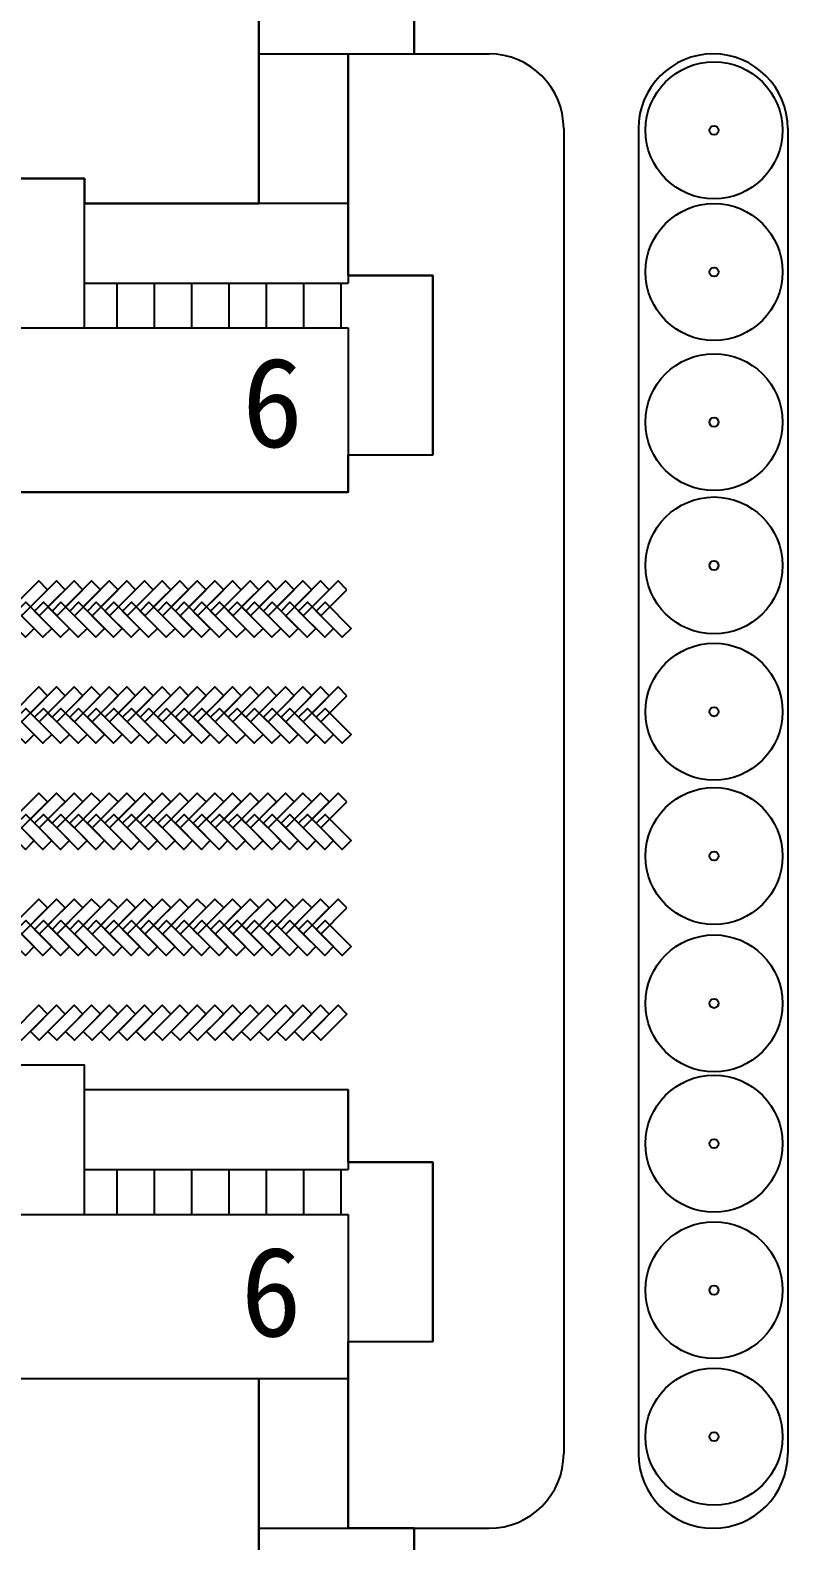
# Model space of a CAD drawing. Extents: x 39009873 to 40242873, y -38938004 to -37205504.
# Drawn here: x 39301771 to 39332197, y -38155645 to -38094988 of the extents above; entities that cross this region are included whole.
import ezdxf

# ---------------------------------------------------------------- set-up
doc = ezdxf.new("R2010")
doc.units = 0
doc.header["$LTSCALE"] = 1000
doc.header["$MEASUREMENT"] = 0
doc.layers.get('0').update_dxf_attribs({"linetype": 'CONTINUOUS'})
for name, color, linetype in [('1-CEG', 220, 'CONTINUOUS'), ('TREE1', 62, 'CONTINUOUS'), ('人行道', 251, 'CONTINUOUS'), ('地面非机动车', 2, 'CONTINUOUS'), ('建筑屋顶', 2, 'CONTINUOUS'), ('建筑轮廓', 254, 'CONTINUOUS')]:
    doc.layers.add(name, color=color, linetype=linetype)
doc.styles.add('-黑体', font='SIMHEI.TTF')

# ---------------------------------------------------------------- blocks, each defined once
blk = doc.blocks.new('333')
at = {"layer": '建筑屋顶', "linetype": 'Continuous', "ltscale": 10}
for p, q in [((-280647, 1070561), (-277847, 1070561)), ((-280647, 1064561), (-280647, 1070561)), ((-277847, 1064561), (-277847, 1070561)), ((-247047, 1070561), (-249847, 1070561)), ((-249847, 1064561), (-249847, 1070561)), ((-247047, 1064561), (-247047, 1070561)), ((-291247, 1069561), (-280647, 1069561)), ((-291247, 1069561), (-291247, 1066361)), ((-277847, 1069561), (-267247, 1069561)), ((-267247, 1069561), (-267247, 1066361)), ((-249847, 1069561), (-260447, 1069561)), ((-260447, 1069561), (-260447, 1066361)), ((-236447, 1069561), (-247047, 1069561)), ((-236447, 1069561), (-236447, 1066361)), ((-294647, 1066661), (-294647, 1059461)), ((-291247, 1066661), (-294647, 1066661)), ((-280647, 1066361), (-291247, 1066361)), ((-290947, 1066361), (-290947, 1064561)), ((-289447, 1066361), (-289447, 1064561)), ((-287947, 1066361), (-287947, 1064561)), ((-286447, 1066361), (-286447, 1064561)), ((-284947, 1066361), (-284947, 1064561)), ((-283447, 1066361), (-283447, 1064561)), ((-281947, 1066361), (-281947, 1064561)), ((-267247, 1066361), (-277847, 1066361)), ((-276547, 1066361), (-276547, 1064561)), ((-275047, 1066361), (-275047, 1064561)), ((-273547, 1066361), (-273547, 1064561)), ((-272047, 1066361), (-272047, 1064561)), ((-270547, 1066361), (-270547, 1064561)), ((-269047, 1066361), (-269047, 1064561)), ((-267547, 1066361), (-267547, 1064561)), ((-260447, 1066661), (-267247, 1066661)), ((-260447, 1066361), (-249847, 1066361)), ((-260147, 1066361), (-260147, 1064561)), ((-258647, 1066361), (-258647, 1064561)), ((-257147, 1066361), (-257147, 1064561)), ((-255647, 1066361), (-255647, 1064561)), ((-254147, 1066361), (-254147, 1064561)), ((-252647, 1066361), (-252647, 1064561)), ((-251147, 1066361), (-251147, 1064561)), ((-247047, 1066361), (-236447, 1066361)), ((-245747, 1066361), (-245747, 1064561)), ((-244247, 1066361), (-244247, 1064561)), ((-242747, 1066361), (-242747, 1064561)), ((-241247, 1066361), (-241247, 1064561)), ((-239747, 1066361), (-239747, 1064561)), ((-238247, 1066361), (-238247, 1064561)), ((-236747, 1066361), (-236747, 1064561)), ((-236447, 1066661), (-233047, 1066661)), ((-233047, 1066661), (-233047, 1059461)), ((-267247, 1064561), (-291247, 1064561)), ((-291247, 1064561), (-291247, 1051961)), ((-267247, 1064561), (-267247, 1057961)), ((-260447, 1064561), (-236447, 1064561)), ((-260447, 1064561), (-260447, 1057961)), ((-236447, 1064561), (-236447, 1051961)), ((-291247, 1059461), (-294647, 1059461)), ((-260447, 1059461), (-267247, 1059461)), ((-236447, 1059461), (-233047, 1059461)), ((-291247, 1057961), (-267247, 1057961)), ((-287647, 1057961), (-287647, 1033961)), ((-236447, 1057961), (-260447, 1057961)), ((-240047, 1057961), (-240047, 1033961)), ((-293897, 1051961), (-293897, 1039961)), ((-287647, 1051961), (-293897, 1051961)), ((-240047, 1051961), (-233797, 1051961)), ((-233797, 1051961), (-233797, 1039961)), ((-287647, 1039961), (-293897, 1039961)), ((-291247, 1039961), (-291247, 1030761)), ((-240047, 1039961), (-233797, 1039961)), ((-236447, 1039961), (-236447, 1030761)), ((-280647, 1034961), (-277847, 1034961)), ((-280647, 1028961), (-280647, 1034961)), ((-277847, 1028961), (-277847, 1034961)), ((-247047, 1034961), (-249847, 1034961)), ((-249847, 1028961), (-249847, 1034961)), ((-247047, 1028961), (-247047, 1034961)), ((-291247, 1033961), (-280647, 1033961)), ((-277847, 1033961), (-267247, 1033961)), ((-267247, 1033961), (-267247, 1030761)), ((-249847, 1033961), (-260447, 1033961)), ((-260447, 1033961), (-260447, 1030761)), ((-236447, 1033961), (-247047, 1033961)), ((-294647, 1031061), (-294647, 1023861)), ((-291247, 1031061), (-294647, 1031061)), ((-280647, 1030761), (-291247, 1030761)), ((-290947, 1030761), (-290947, 1028961)), ((-289447, 1030761), (-289447, 1028961)), ((-287947, 1030761), (-287947, 1028961)), ((-286447, 1030761), (-286447, 1028961)), ((-284947, 1030761), (-284947, 1028961)), ((-283447, 1030761), (-283447, 1028961)), ((-281947, 1030761), (-281947, 1028961)), ((-267247, 1030761), (-277847, 1030761)), ((-276547, 1030761), (-276547, 1028961)), ((-275047, 1030761), (-275047, 1028961)), ((-273547, 1030761), (-273547, 1028961)), ((-272047, 1030761), (-272047, 1028961)), ((-270547, 1030761), (-270547, 1028961)), ((-269047, 1030761), (-269047, 1028961)), ((-267547, 1030761), (-267547, 1028961)), ((-260447, 1031061), (-267247, 1031061)), ((-260447, 1030761), (-249847, 1030761)), ((-260147, 1030761), (-260147, 1028961)), ((-258647, 1030761), (-258647, 1028961)), ((-257147, 1030761), (-257147, 1028961)), ((-255647, 1030761), (-255647, 1028961)), ((-254147, 1030761), (-254147, 1028961)), ((-252647, 1030761), (-252647, 1028961)), ((-251147, 1030761), (-251147, 1028961)), ((-247047, 1030761), (-236447, 1030761)), ((-245747, 1030761), (-245747, 1028961)), ((-244247, 1030761), (-244247, 1028961)), ((-242747, 1030761), (-242747, 1028961)), ((-241247, 1030761), (-241247, 1028961)), ((-239747, 1030761), (-239747, 1028961)), ((-238247, 1030761), (-238247, 1028961)), ((-236747, 1030761), (-236747, 1028961)), ((-236447, 1031061), (-233047, 1031061)), ((-233047, 1031061), (-233047, 1023861)), ((-267247, 1028961), (-291247, 1028961)), ((-291247, 1028961), (-291247, 1022361)), ((-267247, 1028961), (-267247, 1022361)), ((-260447, 1028961), (-236447, 1028961)), ((-260447, 1028961), (-260447, 1022361)), ((-236447, 1028961), (-236447, 1022361)), ((-291247, 1023861), (-294647, 1023861)), ((-260447, 1023861), (-267247, 1023861)), ((-236447, 1023861), (-233047, 1023861)), ((-291247, 1022361), (-267247, 1022361)), ((-236447, 1022361), (-260447, 1022361))]:
    blk.add_line(p, q, dxfattribs=at)
blk = doc.blocks.new('sihe')
at = {"layer": '建筑屋顶', "linetype": 'Continuous', "ltscale": 10}
for p, q in [((346069, 776761), (343269, 776761)), ((346069, 770761), (346069, 776761)), ((356669, 775761), (346069, 775761)), ((356669, 775761), (356669, 772561)), ((356669, 772861), (360069, 772861)), ((360069, 772861), (360069, 765661)), ((346069, 772561), (356669, 772561)), ((347369, 772561), (347369, 770761)), ((348869, 772561), (348869, 770761)), ((350369, 772561), (350369, 770761)), ((351869, 772561), (351869, 770761)), ((353369, 772561), (353369, 770761)), ((354869, 772561), (354869, 770761)), ((356369, 772561), (356369, 770761)), ((332669, 770761), (356669, 770761)), ((356669, 770761), (356669, 758161)), ((356669, 765661), (360069, 765661)), ((356669, 764161), (332669, 764161)), ((353069, 764161), (353069, 740161)), ((353069, 758161), (359319, 758161)), ((359319, 758161), (359319, 746161))]:
    blk.add_line(p, q, dxfattribs=at)
blk = doc.blocks.new('sdji')
at = {"linetype": 'Continuous', "ltscale": 10}
for radius in [2750, 184]:
    blk.add_circle((512091, 867961), radius, dxfattribs=at)

msp = doc.modelspace()

# ---------------------------------------------------------------- linework, layer by layer
at = {"layer": '人行道'}
for p, q in [((39317197, -38095941), (39320197, -38095941)), ((39329197, -38095941), (39329197, -38095941)), ((39323197, -38098941), (39323197, -38152141)), ((39326197, -38098941), (39326197, -38152141)), ((39332197, -38098941), (39332197, -38152141)), ((39317197, -38155141), (39320197, -38155141)), ((39329197, -38155141), (39329197, -38155141))]:
    msp.add_line(p, q, dxfattribs=at)
for centre, start, end in [((39320197, -38098941), 0, 90), ((39329197, -38098941), 90, 180), ((39329197, -38098941), 0, 90), ((39320197, -38152141), 270, 0), ((39329197, -38152141), 180, 270), ((39329197, -38152141), 270, 0)]:
    msp.add_arc(centre, 3000, start, end, dxfattribs=at)
at = {"layer": '地面非机动车', "linetype": 'Continuous', "ltscale": 10}
for points in [[(39302471, -38117455), (39302117, -38117101), (39301071, -38118148), (39301424, -38118501)], [(39303178, -38117455), (39302824, -38117101), (39301778, -38118148), (39302131, -38118501)], [(39303885, -38117455), (39303531, -38117101), (39302485, -38118148), (39302838, -38118501)], [(39304592, -38117455), (39304238, -38117101), (39303192, -38118148), (39303546, -38118501)], [(39305299, -38117455), (39304946, -38117101), (39303899, -38118148), (39304253, -38118501)], [(39305299, -38117455), (39304946, -38117101), (39303899, -38118148), (39304253, -38118501)], [(39306006, -38117455), (39305653, -38117101), (39304606, -38118148), (39304960, -38118501)], [(39306713, -38117455), (39306360, -38117101), (39305313, -38118148), (39305667, -38118501)], [(39307420, -38117455), (39307067, -38117101), (39306020, -38118148), (39306374, -38118501)], [(39308128, -38117455), (39307774, -38117101), (39306728, -38118148), (39307081, -38118501)], [(39308835, -38117455), (39308481, -38117101), (39307435, -38118148), (39307788, -38118501)], [(39309542, -38117455), (39309188, -38117101), (39308142, -38118148), (39308495, -38118501)], [(39310249, -38117455), (39309895, -38117101), (39308849, -38118148), (39309202, -38118501)], [(39310956, -38117455), (39310602, -38117101), (39309556, -38118148), (39309909, -38118501)], [(39311663, -38117455), (39311309, -38117101), (39310263, -38118148), (39310617, -38118501)], [(39312370, -38117455), (39312017, -38117101), (39310970, -38118148), (39311324, -38118501)], [(39313077, -38117455), (39312724, -38117101), (39311677, -38118148), (39312031, -38118501)], [(39313784, -38117455), (39313431, -38117101), (39312384, -38118148), (39312738, -38118501)], [(39314491, -38117455), (39314138, -38117101), (39313091, -38118148), (39313445, -38118501)], [(39300531, -38118315), (39300884, -38117961), (39301931, -38119008), (39301577, -38119361)], [(39301238, -38118315), (39301591, -38117961), (39302638, -38119008), (39302284, -38119361)], [(39301945, -38118315), (39302298, -38117961), (39303345, -38119008), (39302991, -38119361)], [(39302652, -38118315), (39303006, -38117961), (39304052, -38119008), (39303698, -38119361)], [(39303359, -38118315), (39303713, -38117961), (39304759, -38119008), (39304406, -38119361)], [(39304066, -38118315), (39304420, -38117961), (39305466, -38119008), (39305113, -38119361)], [(39304773, -38118315), (39305127, -38117961), (39306173, -38119008), (39305820, -38119361)], [(39305480, -38118315), (39305834, -38117961), (39306880, -38119008), (39306527, -38119361)], [(39306188, -38118315), (39306541, -38117961), (39307588, -38119008), (39307234, -38119361)], [(39306895, -38118315), (39307248, -38117961), (39308295, -38119008), (39307941, -38119361)], [(39307602, -38118315), (39307955, -38117961), (39309002, -38119008), (39308648, -38119361)], [(39308309, -38118315), (39308662, -38117961), (39309709, -38119008), (39309355, -38119361)], [(39309016, -38118315), (39309369, -38117961), (39310416, -38119008), (39310062, -38119361)], [(39309723, -38118315), (39310077, -38117961), (39311123, -38119008), (39310769, -38119361)], [(39310430, -38118315), (39310784, -38117961), (39311830, -38119008), (39311477, -38119361)], [(39311137, -38118315), (39311491, -38117961), (39312537, -38119008), (39312184, -38119361)], [(39311844, -38118315), (39312198, -38117961), (39313244, -38119008), (39312891, -38119361)], [(39312551, -38118315), (39312905, -38117961), (39313951, -38119008), (39313598, -38119361)], [(39313259, -38118315), (39313612, -38117961), (39314659, -38119008), (39314305, -38119361)], [(39302471, -38121715), (39302117, -38121361), (39301071, -38122408), (39301424, -38122761)], [(39303178, -38121715), (39302824, -38121361), (39301778, -38122408), (39302131, -38122761)], [(39303885, -38121715), (39303531, -38121361), (39302485, -38122408), (39302838, -38122761)], [(39304592, -38121715), (39304238, -38121361), (39303192, -38122408), (39303546, -38122761)], [(39305299, -38121715), (39304946, -38121361), (39303899, -38122408), (39304253, -38122761)], [(39305299, -38121715), (39304946, -38121361), (39303899, -38122408), (39304253, -38122761)], [(39306006, -38121715), (39305653, -38121361), (39304606, -38122408), (39304960, -38122761)], [(39306713, -38121715), (39306360, -38121361), (39305313, -38122408), (39305667, -38122761)], [(39307420, -38121715), (39307067, -38121361), (39306020, -38122408), (39306374, -38122761)], [(39308128, -38121715), (39307774, -38121361), (39306728, -38122408), (39307081, -38122761)], [(39308835, -38121715), (39308481, -38121361), (39307435, -38122408), (39307788, -38122761)], [(39309542, -38121715), (39309188, -38121361), (39308142, -38122408), (39308495, -38122761)], [(39310249, -38121715), (39309895, -38121361), (39308849, -38122408), (39309202, -38122761)], [(39310956, -38121715), (39310602, -38121361), (39309556, -38122408), (39309909, -38122761)], [(39311663, -38121715), (39311309, -38121361), (39310263, -38122408), (39310617, -38122761)], [(39312370, -38121715), (39312017, -38121361), (39310970, -38122408), (39311324, -38122761)], [(39313077, -38121715), (39312724, -38121361), (39311677, -38122408), (39312031, -38122761)], [(39313784, -38121715), (39313431, -38121361), (39312384, -38122408), (39312738, -38122761)], [(39314491, -38121715), (39314138, -38121361), (39313091, -38122408), (39313445, -38122761)], [(39300531, -38122575), (39300884, -38122221), (39301931, -38123268), (39301577, -38123621)], [(39301238, -38122575), (39301591, -38122221), (39302638, -38123268), (39302284, -38123621)], [(39301945, -38122575), (39302298, -38122221), (39303345, -38123268), (39302991, -38123621)], [(39302652, -38122575), (39303006, -38122221), (39304052, -38123268), (39303698, -38123621)], [(39303359, -38122575), (39303713, -38122221), (39304759, -38123268), (39304406, -38123621)], [(39304066, -38122575), (39304420, -38122221), (39305466, -38123268), (39305113, -38123621)], [(39304773, -38122575), (39305127, -38122221), (39306173, -38123268), (39305820, -38123621)], [(39305480, -38122575), (39305834, -38122221), (39306880, -38123268), (39306527, -38123621)], [(39306188, -38122575), (39306541, -38122221), (39307588, -38123268), (39307234, -38123621)], [(39306895, -38122575), (39307248, -38122221), (39308295, -38123268), (39307941, -38123621)], [(39307602, -38122575), (39307955, -38122221), (39309002, -38123268), (39308648, -38123621)], [(39308309, -38122575), (39308662, -38122221), (39309709, -38123268), (39309355, -38123621)], [(39309016, -38122575), (39309369, -38122221), (39310416, -38123268), (39310062, -38123621)], [(39309723, -38122575), (39310077, -38122221), (39311123, -38123268), (39310769, -38123621)], [(39310430, -38122575), (39310784, -38122221), (39311830, -38123268), (39311477, -38123621)], [(39311137, -38122575), (39311491, -38122221), (39312537, -38123268), (39312184, -38123621)], [(39311844, -38122575), (39312198, -38122221), (39313244, -38123268), (39312891, -38123621)], [(39312551, -38122575), (39312905, -38122221), (39313951, -38123268), (39313598, -38123621)], [(39313259, -38122575), (39313612, -38122221), (39314659, -38123268), (39314305, -38123621)], [(39302471, -38125975), (39302117, -38125621), (39301071, -38126668), (39301424, -38127021)], [(39303178, -38125975), (39302824, -38125621), (39301778, -38126668), (39302131, -38127021)], [(39303885, -38125975), (39303531, -38125621), (39302485, -38126668), (39302838, -38127021)], [(39304592, -38125975), (39304238, -38125621), (39303192, -38126668), (39303546, -38127021)], [(39305299, -38125975), (39304946, -38125621), (39303899, -38126668), (39304253, -38127021)], [(39305299, -38125975), (39304946, -38125621), (39303899, -38126668), (39304253, -38127021)], [(39306006, -38125975), (39305653, -38125621), (39304606, -38126668), (39304960, -38127021)], [(39306713, -38125975), (39306360, -38125621), (39305313, -38126668), (39305667, -38127021)], [(39307420, -38125975), (39307067, -38125621), (39306020, -38126668), (39306374, -38127021)], [(39308128, -38125975), (39307774, -38125621), (39306728, -38126668), (39307081, -38127021)], [(39308835, -38125975), (39308481, -38125621), (39307435, -38126668), (39307788, -38127021)], [(39309542, -38125975), (39309188, -38125621), (39308142, -38126668), (39308495, -38127021)], [(39310249, -38125975), (39309895, -38125621), (39308849, -38126668), (39309202, -38127021)], [(39310956, -38125975), (39310602, -38125621), (39309556, -38126668), (39309909, -38127021)], [(39311663, -38125975), (39311309, -38125621), (39310263, -38126668), (39310617, -38127021)], [(39312370, -38125975), (39312017, -38125621), (39310970, -38126668), (39311324, -38127021)], [(39313077, -38125975), (39312724, -38125621), (39311677, -38126668), (39312031, -38127021)], [(39313784, -38125975), (39313431, -38125621), (39312384, -38126668), (39312738, -38127021)], [(39314491, -38125975), (39314138, -38125621), (39313091, -38126668), (39313445, -38127021)], [(39300531, -38126835), (39300884, -38126481), (39301931, -38127528), (39301577, -38127881)], [(39301238, -38126835), (39301591, -38126481), (39302638, -38127528), (39302284, -38127881)], [(39301945, -38126835), (39302298, -38126481), (39303345, -38127528), (39302991, -38127881)], [(39302652, -38126835), (39303006, -38126481), (39304052, -38127528), (39303698, -38127881)], [(39303359, -38126835), (39303713, -38126481), (39304759, -38127528), (39304406, -38127881)], [(39304066, -38126835), (39304420, -38126481), (39305466, -38127528), (39305113, -38127881)], [(39304773, -38126835), (39305127, -38126481), (39306173, -38127528), (39305820, -38127881)], [(39305480, -38126835), (39305834, -38126481), (39306880, -38127528), (39306527, -38127881)], [(39306188, -38126835), (39306541, -38126481), (39307588, -38127528), (39307234, -38127881)], [(39306895, -38126835), (39307248, -38126481), (39308295, -38127528), (39307941, -38127881)], [(39307602, -38126835), (39307955, -38126481), (39309002, -38127528), (39308648, -38127881)], [(39308309, -38126835), (39308662, -38126481), (39309709, -38127528), (39309355, -38127881)], [(39309016, -38126835), (39309369, -38126481), (39310416, -38127528), (39310062, -38127881)], [(39309723, -38126835), (39310077, -38126481), (39311123, -38127528), (39310769, -38127881)], [(39310430, -38126835), (39310784, -38126481), (39311830, -38127528), (39311477, -38127881)], [(39311137, -38126835), (39311491, -38126481), (39312537, -38127528), (39312184, -38127881)], [(39311844, -38126835), (39312198, -38126481), (39313244, -38127528), (39312891, -38127881)], [(39312551, -38126835), (39312905, -38126481), (39313951, -38127528), (39313598, -38127881)], [(39313259, -38126835), (39313612, -38126481), (39314659, -38127528), (39314305, -38127881)], [(39302471, -38130235), (39302117, -38129881), (39301071, -38130928), (39301424, -38131281)], [(39303178, -38130235), (39302824, -38129881), (39301778, -38130928), (39302131, -38131281)], [(39303885, -38130235), (39303531, -38129881), (39302485, -38130928), (39302838, -38131281)], [(39304592, -38130235), (39304238, -38129881), (39303192, -38130928), (39303546, -38131281)], [(39305299, -38130235), (39304946, -38129881), (39303899, -38130928), (39304253, -38131281)], [(39305299, -38130235), (39304946, -38129881), (39303899, -38130928), (39304253, -38131281)], [(39306006, -38130235), (39305653, -38129881), (39304606, -38130928), (39304960, -38131281)], [(39306713, -38130235), (39306360, -38129881), (39305313, -38130928), (39305667, -38131281)], [(39307420, -38130235), (39307067, -38129881), (39306020, -38130928), (39306374, -38131281)], [(39308128, -38130235), (39307774, -38129881), (39306728, -38130928), (39307081, -38131281)], [(39308835, -38130235), (39308481, -38129881), (39307435, -38130928), (39307788, -38131281)], [(39309542, -38130235), (39309188, -38129881), (39308142, -38130928), (39308495, -38131281)], [(39310249, -38130235), (39309895, -38129881), (39308849, -38130928), (39309202, -38131281)], [(39310956, -38130235), (39310602, -38129881), (39309556, -38130928), (39309909, -38131281)], [(39311663, -38130235), (39311309, -38129881), (39310263, -38130928), (39310617, -38131281)], [(39312370, -38130235), (39312017, -38129881), (39310970, -38130928), (39311324, -38131281)], [(39313077, -38130235), (39312724, -38129881), (39311677, -38130928), (39312031, -38131281)], [(39313784, -38130235), (39313431, -38129881), (39312384, -38130928), (39312738, -38131281)], [(39314491, -38130235), (39314138, -38129881), (39313091, -38130928), (39313445, -38131281)], [(39300531, -38131095), (39300884, -38130741), (39301931, -38131788), (39301577, -38132141)], [(39301238, -38131095), (39301591, -38130741), (39302638, -38131788), (39302284, -38132141)], [(39301945, -38131095), (39302298, -38130741), (39303345, -38131788), (39302991, -38132141)], [(39302652, -38131095), (39303006, -38130741), (39304052, -38131788), (39303698, -38132141)], [(39303359, -38131095), (39303713, -38130741), (39304759, -38131788), (39304406, -38132141)], [(39304066, -38131095), (39304420, -38130741), (39305466, -38131788), (39305113, -38132141)], [(39304773, -38131095), (39305127, -38130741), (39306173, -38131788), (39305820, -38132141)], [(39305480, -38131095), (39305834, -38130741), (39306880, -38131788), (39306527, -38132141)], [(39306188, -38131095), (39306541, -38130741), (39307588, -38131788), (39307234, -38132141)], [(39306895, -38131095), (39307248, -38130741), (39308295, -38131788), (39307941, -38132141)], [(39307602, -38131095), (39307955, -38130741), (39309002, -38131788), (39308648, -38132141)], [(39308309, -38131095), (39308662, -38130741), (39309709, -38131788), (39309355, -38132141)], [(39309016, -38131095), (39309369, -38130741), (39310416, -38131788), (39310062, -38132141)], [(39309723, -38131095), (39310077, -38130741), (39311123, -38131788), (39310769, -38132141)], [(39310430, -38131095), (39310784, -38130741), (39311830, -38131788), (39311477, -38132141)], [(39311137, -38131095), (39311491, -38130741), (39312537, -38131788), (39312184, -38132141)], [(39311844, -38131095), (39312198, -38130741), (39313244, -38131788), (39312891, -38132141)], [(39312551, -38131095), (39312905, -38130741), (39313951, -38131788), (39313598, -38132141)], [(39313259, -38131095), (39313612, -38130741), (39314659, -38131788), (39314305, -38132141)], [(39301071, -38135188), (39301424, -38135541), (39302471, -38134495), (39302117, -38134141)], [(39301778, -38135188), (39302131, -38135541), (39303178, -38134495), (39302824, -38134141)], [(39302485, -38135188), (39302838, -38135541), (39303885, -38134495), (39303531, -38134141)], [(39303192, -38135188), (39303546, -38135541), (39304592, -38134495), (39304238, -38134141)], [(39303899, -38135188), (39304253, -38135541), (39305299, -38134495), (39304946, -38134141)], [(39304606, -38135188), (39304960, -38135541), (39306006, -38134495), (39305653, -38134141)], [(39305313, -38135188), (39305667, -38135541), (39306713, -38134495), (39306360, -38134141)], [(39306020, -38135188), (39306374, -38135541), (39307420, -38134495), (39307067, -38134141)], [(39306728, -38135188), (39307081, -38135541), (39308128, -38134495), (39307774, -38134141)], [(39307435, -38135188), (39307788, -38135541), (39308835, -38134495), (39308481, -38134141)], [(39308142, -38135188), (39308495, -38135541), (39309542, -38134495), (39309188, -38134141)], [(39308849, -38135188), (39309202, -38135541), (39310249, -38134495), (39309895, -38134141)], [(39309556, -38135188), (39309909, -38135541), (39310956, -38134495), (39310602, -38134141)], [(39310263, -38135188), (39310617, -38135541), (39311663, -38134495), (39311309, -38134141)], [(39310970, -38135188), (39311324, -38135541), (39312370, -38134495), (39312017, -38134141)], [(39311677, -38135188), (39312031, -38135541), (39313077, -38134495), (39312724, -38134141)], [(39312384, -38135188), (39312738, -38135541), (39313784, -38134495), (39313431, -38134141)], [(39313091, -38135188), (39313445, -38135541), (39314491, -38134495), (39314138, -38134141)]]:
    msp.add_lwpolyline(points, close=True, dxfattribs=at)
at = {"layer": '建筑轮廓', "ltscale": 10}
for points in [[(39263347, -38077941), (39263347, -38101941), (39270347, -38101941), (39270347, -38100941), (39273147, -38100941), (39273147, -38101941), (39283747, -38101941), (39283747, -38104841), (39290547, -38104841), (39290547, -38101941), (39301147, -38101941), (39301147, -38100941), (39303947, -38100941), (39303947, -38101941), (39310947, -38101941), (39310947, -38077941), (39290547, -38077941), (39290547, -38076441), (39283747, -38076441), (39283747, -38077941), (39263347, -38077941)], [(39290547, -38113541), (39314547, -38113541), (39314547, -38112041), (39317947, -38112041), (39317947, -38104841), (39314547, -38104841), (39314547, -38095941), (39317197, -38095941), (39317197, -38083941)], [(39317197, -38167141), (39317197, -38155141), (39314547, -38155141), (39314547, -38147641), (39317947, -38147641), (39317947, -38140441), (39314547, -38140441), (39314547, -38137541), (39303947, -38137541), (39303947, -38136541), (39301147, -38136541)], [(39263347, -38149141), (39263347, -38173141), (39270347, -38173141), (39270347, -38172141), (39273147, -38172141), (39273147, -38173141), (39283747, -38173141), (39283747, -38176041), (39290547, -38176041), (39290547, -38173141), (39301147, -38173141), (39301147, -38172141), (39303947, -38172141), (39303947, -38173141), (39310947, -38173141), (39310947, -38149141), (39290547, -38149141), (39290547, -38147641), (39283747, -38147641), (39283747, -38149141), (39263347, -38149141)]]:
    msp.add_lwpolyline(points, dxfattribs=at)

# ---------------------------------------------------------------- block references
at = {"layer": 'TREE1', "linetype": 'Continuous', "rotation": 89.71588559147328}
for p in [(40194645, -38615397), (40194645, -38621085), (40194645, -38627115), (40194645, -38632870), (40194645, -38638744), (40194645, -38644539), (40194645, -38650456), (40194645, -38656087), (40194645, -38661970), (40194645, -38667853)]:
    msp.add_blockref('sdji', p, dxfattribs=at)
at = {"layer": '建筑屋顶', "linetype": 'Continuous', "lineweight": -3, "ltscale": 10}
for name, p in [('333', (39550993, -39135902)), ('sihe', (38957877, -38913302))]:
    msp.add_blockref(name, p, dxfattribs=at)

# ---------------------------------------------------------------- texts
at = {"layer": '1-CEG', "style": '-黑体'}
for p in [(39310280, -38111729), (39310226, -38147439)]:
    msp.add_text('6', height=3600, dxfattribs=at).set_placement(p)

doc.saveas('drawing.dxf')
